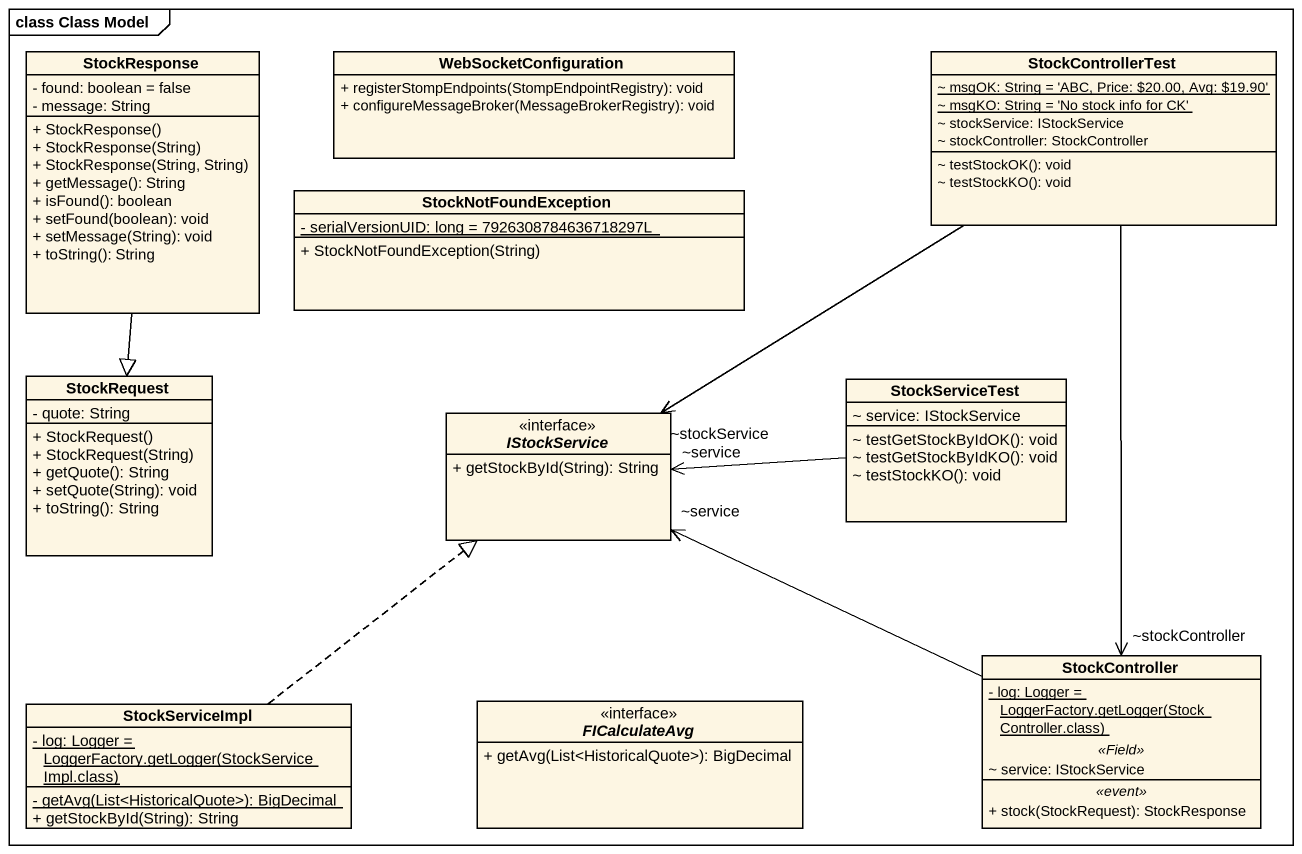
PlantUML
@startuml
mainframe class Class Model
hide circle
hide empty members
skinparam classAttributeIconSize 0
class StockResponse {
  - found: boolean = false
  - message: String
  + StockResponse()
  + StockResponse(String)
  + StockResponse(String, String)
  + getMessage(): String
  + isFound(): boolean
  + setFound(boolean): void
  + setMessage(String): void
  + toString(): String
}
class WebSocketConfiguration {
  + registerStompEndpoints(StompEndpointRegistry): void
  + configureMessageBroker(MessageBrokerRegistry): void
}
class StockControllerTest {
  {static} ~ msgOK: String = 'ABC, Price: ~$20.00, Avg: ~$19.90'
  {static} ~ msgKO: String = 'No stock info for CK'
  ~ stockService: IStockService
  ~ stockController: StockController
  ~ testStockOK(): void
  ~ testStockKO(): void
}
class StockNotFoundException {
  {static} - serialVersionUID: long = 7926308784636718297L
  + StockNotFoundException(String)
}
class StockRequest {
  - quote: String
  + StockRequest()
  + StockRequest(String)
  + getQuote(): String
  + setQuote(String): void
  + toString(): String
}
class StockServiceTest {
  ~ service: IStockService
  ~ testGetStockByIdOK(): void
  ~ testGetStockByIdKO(): void
  ~ testStockKO(): void
}
interface IStockService <<interface>> {
  + getStockById(String): String
}
class StockServiceImpl {
  {static} {field} - log: Logger = LoggerFactory.getLogger(StockServiceImpl.class)
  {static} - getAvg(List<HistoricalQuote>): BigDecimal
  + getStockById(String): String
}
interface FICalculateAvg <<interface>> {
  + getAvg(List<HistoricalQuote>): BigDecimal
}
class StockController {
  {static} {field} - log: Logger = LoggerFactory.getLogger(StockController.class)
  .. <<Field>> ..
  ~ service: IStockService
  .. <<event>> ..
  + stock(StockRequest): StockResponse
}
StockResponse --|> StockRequest
StockControllerTest --> "~stockService" IStockService
StockControllerTest --> "~stockController" StockController
StockServiceTest -left-> "~service" IStockService
StockServiceImpl .up.|> IStockService
StockController -left-> "~service" IStockService
@enduml
